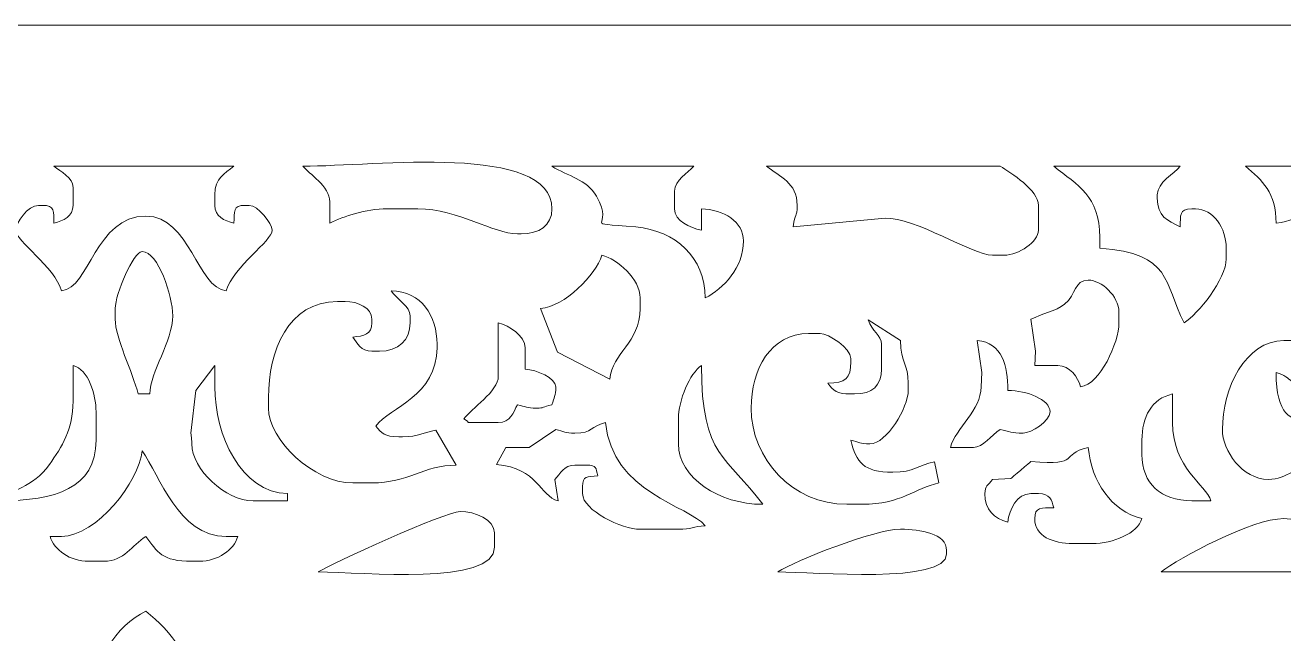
# Model space of a CAD drawing. Header units: millimetres. Extents: x -350 to -130, y -110 to 238.
# Drawn here: x -241.4 to -168.3, y 202.2 to 237.5 of the extents above; entities that cross this region are included whole.
import ezdxf

# ---------------------------------------------------------------- set-up
doc = ezdxf.new("R2010")
doc.units = ezdxf.units.MM
doc.header["$MEASUREMENT"] = 0
doc.layers.add('layer 1', color=7, linetype='Continuous')

msp = doc.modelspace()

# ---------------------------------------------------------------- linework, layer by layer
at = {"layer": 'layer 1', "color": 250, "lineweight": 9}
msp.add_open_spline([(-341.75, 237.5), (-341.75, 237.5), (-138.25, 237.5), (-138.25, 237.5), (-138.25, 237.5), (-133.7125, 237.5), (-130, 233.9225), (-130, 229.55), (-130, 229.55), (-130, 229.55), (-130, 86.45), (-130, 86.45), (-130, 86.45), (-130, 82.0775), (-133.7125, 78.5), (-138.25, 78.5), (-138.25, 78.5), (-138.25, 78.5), (-341.75, 78.5), (-341.75, 78.5), (-341.75, 78.5), (-346.2875, 78.5), (-350, 82.0775), (-350, 86.45), (-350, 86.45), (-350, 86.45), (-350, 229.55), (-350, 229.55), (-350, 229.55), (-350, 233.9225), (-346.2875, 237.5), (-341.75, 237.5)], degree=3, knots=[0, 0, 0, 0, 0.1111111, 0.1111111, 0.1111111, 0.1111111, 0.2222222, 0.2222222, 0.2222222, 0.2222222, 0.3333333, 0.3333333, 0.3333333, 0.3333333, 0.4444444, 0.4444444, 0.4444444, 0.4444445, 0.5555556, 0.5555556, 0.5555556, 0.5555556, 0.6666667, 0.6666667, 0.6666667, 0.6666667, 0.7777778, 0.7777778, 0.7777778, 0.7777778, 1, 1, 1, 1], dxfattribs=at)
at = {"layer": 'layer 1', "lineweight": 9}
for points, knots in [([(-223.7151, 226.0035), (-222.8719, 226.4149), (-221.6573, 226.8304), (-220.3757, 226.8304), (-220.3757, 226.8304), (-220.3757, 226.8304), (-218.5946, 226.8304), (-218.5946, 226.8304), (-218.5946, 226.8304), (-216.2214, 226.8304), (-214.2257, 225.3834), (-212.8061, 225.3834), (-212.8061, 225.3834), (-212.8061, 225.3834), (-212.5835, 225.3834), (-212.5835, 225.3834), (-212.5835, 225.3834), (-211.5559, 225.3834), (-210.8024, 225.8411), (-210.8024, 226.8304), (-210.8024, 226.8304), (-210.8024, 230.6699), (-221.0709, 229.3108), (-225.2736, 229.3108), (-225.2736, 229.3108), (-224.936, 228.8829), (-223.7151, 228.1506), (-223.7151, 227.2437), (-223.7151, 227.2437), (-223.7151, 227.2437), (-223.7151, 226.0035), (-223.7151, 226.0035)], [0, 0, 0, 0, 0.1111111, 0.1111111, 0.1111111, 0.1111111, 0.2222222, 0.2222222, 0.2222222, 0.2222222, 0.3333333, 0.3333333, 0.3333333, 0.3333333, 0.4444444, 0.4444444, 0.4444444, 0.4444445, 0.5555556, 0.5555556, 0.5555556, 0.5555556, 0.6666667, 0.6666667, 0.6666667, 0.6666667, 0.7777778, 0.7777778, 0.7777778, 0.7777778, 1, 1, 1, 1]), ([(-168.7247, 226.0035), (-167.0772, 226.1997), (-166.8474, 227.0371), (-164.2721, 227.0371), (-164.2721, 227.0371), (-164.2721, 227.0371), (-162.491, 227.0371), (-162.491, 227.0371), (-162.491, 227.0371), (-159.6808, 227.0371), (-155.0197, 222.903), (-153.1404, 222.903), (-153.1404, 222.903), (-153.1404, 222.903), (-152.6951, 222.903), (-152.6951, 222.903), (-152.6951, 222.903), (-150.2649, 222.903), (-148.6877, 224.5078), (-148.6877, 226.8304), (-148.6877, 226.8304), (-148.6877, 226.8304), (-148.6877, 227.0371), (-148.6877, 227.0371), (-148.6877, 227.0371), (-148.6877, 230.4021), (-154.6408, 229.3108), (-158.4836, 229.3108), (-158.4836, 229.3108), (-162.491, 229.3108), (-166.4984, 229.3108), (-170.5058, 229.3108), (-170.5058, 229.3108), (-169.508, 228.5056), (-168.7247, 227.7526), (-168.7247, 226.0035)], [0, 0, 0, 0, 0.1, 0.1, 0.1, 0.1, 0.2, 0.2, 0.2, 0.2, 0.3, 0.3, 0.3, 0.3, 0.4, 0.4, 0.4, 0.4, 0.5, 0.5, 0.5, 0.5, 0.6, 0.6, 0.6, 0.6, 0.7, 0.7, 0.7, 0.7, 0.8, 0.8, 0.8, 0.8, 1, 1, 1, 1]), ([(-239.7447, 226.0035), (-239.762, 226.6659), (-239.6712, 227.0371), (-240.4127, 227.0371), (-240.4127, 227.0371), (-240.4127, 227.0371), (-240.6353, 227.0371), (-240.6353, 227.0371), (-240.6353, 227.0371), (-241.2498, 227.0371), (-241.9711, 226.0123), (-241.9711, 225.5901), (-241.9711, 225.5901), (-241.9711, 224.987), (-239.7024, 223.477), (-239.2995, 222.0762), (-239.2995, 222.0762), (-237.6854, 222.2008), (-237.3246, 226.4169), (-234.4016, 226.4169), (-234.4016, 226.4169), (-231.8478, 226.4169), (-231.398, 222.2053), (-229.7262, 222.0762), (-229.7262, 222.0762), (-229.3234, 223.477), (-227.0547, 224.987), (-227.0547, 225.5901), (-227.0547, 225.5901), (-227.0547, 225.9835), (-227.8974, 227.0371), (-228.3905, 227.0371), (-228.3905, 227.0371), (-228.3905, 227.0371), (-228.6131, 227.0371), (-228.6131, 227.0371), (-228.6131, 227.0371), (-229.3535, 227.0371), (-229.2651, 226.6659), (-229.281, 226.0035), (-229.281, 226.0035), (-229.845, 226.1434), (-230.3942, 226.4029), (-230.3942, 227.0371), (-230.3942, 227.0371), (-230.3942, 227.0371), (-230.3942, 227.6572), (-230.3942, 227.6572), (-230.3942, 227.6572), (-230.3942, 228.6291), (-229.8303, 228.8675), (-229.281, 229.3108), (-229.281, 229.3108), (-229.281, 229.3108), (-239.7447, 229.3108), (-239.7447, 229.3108), (-239.7447, 229.3108), (-239.3594, 228.9998), (-238.6316, 228.6607), (-238.6316, 228.0705), (-238.6316, 228.0705), (-238.6316, 228.0705), (-238.6316, 227.0371), (-238.6316, 227.0371), (-238.6316, 227.0371), (-238.6316, 226.4029), (-239.1808, 226.1434), (-239.7447, 226.0035)], [0, 0, 0, 0, 0.0555556, 0.0555556, 0.0555556, 0.0555556, 0.1111111, 0.1111111, 0.1111111, 0.1111111, 0.1666667, 0.1666667, 0.1666667, 0.1666667, 0.2222222, 0.2222222, 0.2222222, 0.2222222, 0.2777778, 0.2777778, 0.2777778, 0.2777778, 0.3333333, 0.3333333, 0.3333333, 0.3333333, 0.3888889, 0.3888889, 0.3888889, 0.3888889, 0.4444444, 0.4444444, 0.4444444, 0.4444445, 0.5, 0.5, 0.5, 0.5, 0.5555556, 0.5555556, 0.5555556, 0.5555556, 0.6111111, 0.6111111, 0.6111111, 0.6111111, 0.6666667, 0.6666667, 0.6666667, 0.6666667, 0.7222222, 0.7222222, 0.7222222, 0.7222222, 0.7777778, 0.7777778, 0.7777778, 0.7777778, 0.8333333, 0.8333333, 0.8333333, 0.8333333, 0.8888889, 0.8888889, 0.8888889, 0.8888889, 1, 1, 1, 1]), ([(-202.1197, 225.5901), (-202.779, 225.7327), (-203.6781, 226.1246), (-203.6781, 226.8304), (-203.6781, 226.8304), (-203.6781, 226.8304), (-203.6781, 227.8639), (-203.6781, 227.8639), (-203.6781, 227.8639), (-203.6781, 228.5316), (-202.8971, 228.8899), (-202.565, 229.3108), (-202.565, 229.3108), (-202.565, 229.3108), (-210.8024, 229.3108), (-210.8024, 229.3108), (-210.8024, 229.3108), (-209.8726, 228.7109), (-208.8156, 228.5778), (-208.2226, 227.572), (-208.2226, 227.572), (-207.0572, 225.5952), (-209.3348, 226.0962), (-205.9188, 225.7836), (-205.9188, 225.7836), (-203.6399, 225.575), (-201.8971, 224.0193), (-201.8971, 221.6627), (-201.8971, 221.6627), (-200.8225, 222.1907), (-199.6708, 223.441), (-199.6708, 224.97), (-199.6708, 224.97), (-199.6708, 226.0831), (-200.8103, 226.8033), (-202.1197, 226.8304), (-202.1197, 226.8304), (-202.1197, 226.8304), (-202.1197, 225.5901), (-202.1197, 225.5901)], [0, 0, 0, 0, 0.0909091, 0.0909091, 0.0909091, 0.0909091, 0.1818182, 0.1818182, 0.1818182, 0.1818182, 0.2727273, 0.2727273, 0.2727273, 0.2727273, 0.3636364, 0.3636364, 0.3636364, 0.3636364, 0.4545455, 0.4545455, 0.4545455, 0.4545455, 0.5454545, 0.5454545, 0.5454545, 0.5454546, 0.6363636, 0.6363636, 0.6363636, 0.6363636, 0.7272727, 0.7272727, 0.7272727, 0.7272727, 0.8181818, 0.8181818, 0.8181818, 0.8181818, 1, 1, 1, 1]), ([(-191.4422, 226.2928), (-189.7168, 226.3696), (-186.376, 224.1432), (-185.1996, 224.1432), (-185.1996, 224.1432), (-185.1996, 224.1432), (-184.5317, 224.1432), (-184.5317, 224.1432), (-184.5317, 224.1432), (-183.6624, 224.1432), (-182.528, 224.9319), (-182.528, 225.5901), (-182.528, 225.5901), (-182.528, 225.5901), (-182.528, 227.0371), (-182.528, 227.0371), (-182.528, 227.0371), (-182.528, 227.9129), (-184.1202, 228.9165), (-184.7543, 229.3108), (-184.7543, 229.3108), (-184.7543, 229.3108), (-198.335, 229.3108), (-198.335, 229.3108), (-198.335, 229.3108), (-197.5718, 228.6949), (-196.5539, 228.3656), (-196.5539, 227.0371), (-196.5539, 227.0371), (-196.5539, 226.2585), (-196.7004, 226.6462), (-196.7767, 225.7977), (-196.7767, 225.7977), (-196.7767, 225.7977), (-191.4422, 226.2928), (-191.4422, 226.2928)], [0, 0, 0, 0, 0.1, 0.1, 0.1, 0.1, 0.2, 0.2, 0.2, 0.2, 0.3, 0.3, 0.3, 0.3, 0.4, 0.4, 0.4, 0.4, 0.5, 0.5, 0.5, 0.5, 0.6, 0.6, 0.6, 0.6, 0.7, 0.7, 0.7, 0.7, 0.8, 0.8, 0.8, 0.8, 1, 1, 1, 1]), ([(-174.2906, 225.7968), (-175.0366, 226.1633), (-175.6264, 226.3824), (-175.6264, 227.4504), (-175.6264, 227.4504), (-175.6264, 227.4504), (-175.6264, 227.6572), (-175.6264, 227.6572), (-175.6264, 227.6572), (-175.6264, 228.3804), (-174.6323, 228.8777), (-174.2906, 229.3108), (-174.2906, 229.3108), (-174.2906, 229.3108), (-181.6375, 229.3108), (-181.6375, 229.3108), (-181.6375, 229.3108), (-180.2479, 228.1894), (-178.9659, 227.6003), (-178.9659, 225.1767), (-178.9659, 225.1767), (-178.9659, 225.1767), (-178.9659, 224.5566), (-178.9659, 224.5566), (-178.9659, 224.5566), (-174.7303, 224.2293), (-175.2858, 222.5723), (-174.0679, 220.2158), (-174.0679, 220.2158), (-173.2507, 220.7239), (-171.619, 222.7501), (-171.619, 223.9365), (-171.619, 223.9365), (-171.619, 223.9365), (-171.619, 224.5566), (-171.619, 224.5566), (-171.619, 224.5566), (-171.619, 225.7175), (-172.3735, 226.8304), (-173.4, 226.8304), (-173.4, 226.8304), (-173.4, 226.8304), (-173.6227, 226.8304), (-173.6227, 226.8304), (-173.6227, 226.8304), (-174.3631, 226.8304), (-174.2747, 226.4592), (-174.2906, 225.7968)], [0, 0, 0, 0, 0.0769231, 0.0769231, 0.0769231, 0.0769231, 0.1538462, 0.1538462, 0.1538462, 0.1538462, 0.2307692, 0.2307692, 0.2307692, 0.2307692, 0.3076923, 0.3076923, 0.3076923, 0.3076923, 0.3846154, 0.3846154, 0.3846154, 0.3846154, 0.4615385, 0.4615385, 0.4615385, 0.4615385, 0.5384615, 0.5384615, 0.5384615, 0.5384615, 0.6153846, 0.6153846, 0.6153846, 0.6153846, 0.6923077, 0.6923077, 0.6923077, 0.6923077, 0.7692308, 0.7692308, 0.7692308, 0.7692308, 0.8461538, 0.8461538, 0.8461538, 0.8461539, 1, 1, 1, 1]), ([(-234.1789, 216.0817), (-234.1475, 217.3922), (-232.8431, 219.1165), (-232.8431, 220.6292), (-232.8431, 220.6292), (-232.8431, 221.7712), (-233.6779, 224.3499), (-234.6242, 224.3499), (-234.6242, 224.3499), (-235.1162, 224.3499), (-236.1826, 221.8998), (-236.1826, 221.0426), (-236.1826, 221.0426), (-236.1826, 221.0426), (-236.1826, 220.4225), (-236.1826, 220.4225), (-236.1826, 220.4225), (-236.1826, 219.3203), (-235.1723, 217.3787), (-234.8468, 216.0817), (-234.8468, 216.0817), (-234.8468, 216.0817), (-234.1789, 216.0817), (-234.1789, 216.0817)], [0, 0, 0, 0, 0.1428571, 0.1428571, 0.1428571, 0.1428572, 0.2857143, 0.2857143, 0.2857143, 0.2857143, 0.4285714, 0.4285714, 0.4285714, 0.4285714, 0.5714286, 0.5714286, 0.5714286, 0.5714286, 0.7142857, 0.7142857, 0.7142857, 0.7142857, 1, 1, 1, 1]), ([(-207.4398, 216.9472), (-207.3224, 218.4764), (-205.6818, 219.0294), (-205.6818, 221.0426), (-205.6818, 221.0426), (-205.6818, 221.0426), (-205.6818, 221.6627), (-205.6818, 221.6627), (-205.6818, 221.6627), (-205.6818, 222.7585), (-206.978, 223.9126), (-207.9082, 224.1432), (-207.9082, 224.1432), (-208.2386, 222.9944), (-210.0793, 221.1501), (-211.4704, 221.0426), (-211.4704, 221.0426), (-211.4704, 221.0426), (-210.4825, 218.5179), (-210.4825, 218.5179), (-210.4825, 218.5179), (-210.4825, 218.5179), (-207.4398, 216.9472), (-207.4398, 216.9472)], [0, 0, 0, 0, 0.1428571, 0.1428571, 0.1428571, 0.1428572, 0.2857143, 0.2857143, 0.2857143, 0.2857143, 0.4285714, 0.4285714, 0.4285714, 0.4285714, 0.5714286, 0.5714286, 0.5714286, 0.5714286, 0.7142857, 0.7142857, 0.7142857, 0.7142857, 1, 1, 1, 1]), ([(-180.079, 216.4952), (-178.9523, 216.6293), (-177.8527, 219.0754), (-177.8527, 220.2158), (-177.8527, 220.2158), (-177.8527, 220.2158), (-177.8527, 220.8359), (-177.8527, 220.8359), (-177.8527, 220.8359), (-177.8527, 221.7704), (-178.8846, 222.6963), (-179.6338, 222.6963), (-179.6338, 222.6963), (-180.469, 222.6963), (-180.303, 221.8703), (-181.016, 221.2924), (-181.016, 221.2924), (-181.4994, 220.9006), (-182.3561, 220.7257), (-182.9733, 220.4225), (-182.9733, 220.4225), (-182.9733, 220.4225), (-182.7012, 218.5691), (-182.7012, 218.5691), (-182.7012, 218.5691), (-182.7012, 218.5691), (-182.7506, 217.7354), (-182.7506, 217.7354), (-182.7506, 217.7354), (-182.7506, 217.7354), (-181.4148, 217.7354), (-181.4148, 217.7354), (-181.4148, 217.7354), (-180.7045, 217.7354), (-180.2374, 217.0458), (-180.079, 216.4952)], [0, 0, 0, 0, 0.1, 0.1, 0.1, 0.1, 0.2, 0.2, 0.2, 0.2, 0.3, 0.3, 0.3, 0.3, 0.4, 0.4, 0.4, 0.4, 0.5, 0.5, 0.5, 0.5, 0.6, 0.6, 0.6, 0.6, 0.7, 0.7, 0.7, 0.7, 0.8, 0.8, 0.8, 0.8, 1, 1, 1, 1]), ([(-221.2662, 218.5622), (-221.895, 218.5622), (-222.1251, 219.0365), (-222.3794, 219.389), (-222.3794, 219.389), (-221.7153, 219.4403), (-221.2662, 219.5376), (-221.2662, 220.2158), (-221.2662, 220.2158), (-221.2662, 220.2158), (-221.2662, 220.4225), (-221.2662, 220.4225), (-221.2662, 220.4225), (-221.2662, 221.0907), (-222.0744, 221.4561), (-222.8246, 221.4561), (-222.8246, 221.4561), (-222.8246, 221.4561), (-223.2699, 221.4561), (-223.2699, 221.4561), (-223.2699, 221.4561), (-226.1448, 221.4561), (-227.2773, 218.5585), (-227.2773, 215.8751), (-227.2773, 215.8751), (-227.2773, 215.8751), (-227.2773, 215.2549), (-227.2773, 215.2549), (-227.2773, 215.2549), (-227.2773, 213.4287), (-224.6478, 210.9142), (-222.3794, 210.9142), (-222.3794, 210.9142), (-222.3794, 210.9142), (-221.2662, 210.9142), (-221.2662, 210.9142), (-221.2662, 210.9142), (-219.1486, 210.9142), (-218.2657, 211.9477), (-216.3683, 211.9477), (-216.3683, 211.9477), (-216.3683, 211.9477), (-217.5459, 213.9814), (-217.5459, 213.9814), (-217.5459, 213.9814), (-218.2783, 213.8424), (-218.5275, 213.6013), (-219.4852, 213.6013), (-219.4852, 213.6013), (-219.4852, 213.6013), (-219.7077, 213.6013), (-219.7077, 213.6013), (-219.7077, 213.6013), (-220.5325, 213.6013), (-220.7134, 213.803), (-221.0436, 214.2214), (-221.0436, 214.2214), (-220.1775, 215.3188), (-217.4815, 215.9736), (-217.4815, 218.7689), (-217.4815, 218.7689), (-217.4815, 218.7689), (-217.4815, 218.9756), (-217.4815, 218.9756), (-217.4815, 218.9756), (-217.4815, 220.6134), (-218.3576, 222.039), (-220.153, 222.0762), (-220.153, 222.0762), (-219.7967, 221.582), (-219.0399, 221.1553), (-219.0399, 220.6292), (-219.0399, 220.6292), (-219.0399, 220.6292), (-219.0399, 220.2158), (-219.0399, 220.2158), (-219.0399, 220.2158), (-219.0399, 219.216), (-219.744, 218.5622), (-220.8209, 218.5622), (-220.8209, 218.5622), (-220.8209, 218.5622), (-221.2662, 218.5622), (-221.2662, 218.5622)], [0, 0, 0, 0, 0.0454545, 0.0454545, 0.0454545, 0.0454546, 0.0909091, 0.0909091, 0.0909091, 0.0909091, 0.1363636, 0.1363636, 0.1363636, 0.1363636, 0.1818182, 0.1818182, 0.1818182, 0.1818182, 0.2272727, 0.2272727, 0.2272727, 0.2272727, 0.2727273, 0.2727273, 0.2727273, 0.2727273, 0.3181818, 0.3181818, 0.3181818, 0.3181818, 0.3636364, 0.3636364, 0.3636364, 0.3636364, 0.4090909, 0.4090909, 0.4090909, 0.4090909, 0.4545455, 0.4545455, 0.4545455, 0.4545455, 0.5, 0.5, 0.5, 0.5, 0.5454545, 0.5454545, 0.5454545, 0.5454546, 0.5909091, 0.5909091, 0.5909091, 0.5909091, 0.6363636, 0.6363636, 0.6363636, 0.6363636, 0.6818182, 0.6818182, 0.6818182, 0.6818182, 0.7272727, 0.7272727, 0.7272727, 0.7272727, 0.7727273, 0.7727273, 0.7727273, 0.7727273, 0.8181818, 0.8181818, 0.8181818, 0.8181818, 0.8636364, 0.8636364, 0.8636364, 0.8636364, 0.9090909, 0.9090909, 0.9090909, 0.9090909, 1, 1, 1, 1]), ([(-212.3609, 218.7689), (-212.3609, 219.4525), (-213.2982, 220.0618), (-213.9193, 220.2158), (-213.9193, 220.2158), (-213.9193, 220.2158), (-213.9193, 217.1153), (-213.9193, 217.1153), (-213.9193, 217.1153), (-213.9193, 216.2361), (-215.4987, 215.2231), (-215.923, 214.6348), (-215.923, 214.6348), (-215.3361, 214.3647), (-216.1063, 214.4281), (-215.2551, 214.4281), (-215.2551, 214.4281), (-215.2551, 214.4281), (-213.9193, 214.4281), (-213.9193, 214.4281), (-213.9193, 214.4281), (-213.1941, 214.4281), (-213.0608, 215.0147), (-212.8061, 215.4616), (-212.8061, 215.4616), (-212.3068, 215.3536), (-212.2942, 215.2549), (-211.6929, 215.2549), (-211.6929, 215.2549), (-211.2221, 215.2549), (-211.3994, 215.3289), (-210.8024, 215.4616), (-210.8024, 215.4616), (-210.6861, 215.9252), (-210.5798, 215.9369), (-210.5798, 216.4952), (-210.5798, 216.4952), (-210.5798, 217.0158), (-211.6984, 217.4775), (-212.3609, 217.5287), (-212.3609, 217.5287), (-212.3609, 217.5287), (-212.3609, 218.7689), (-212.3609, 218.7689)], [0, 0, 0, 0, 0.0833333, 0.0833333, 0.0833333, 0.0833333, 0.1666667, 0.1666667, 0.1666667, 0.1666667, 0.25, 0.25, 0.25, 0.25, 0.3333333, 0.3333333, 0.3333333, 0.3333333, 0.4166667, 0.4166667, 0.4166667, 0.4166667, 0.5, 0.5, 0.5, 0.5, 0.5833333, 0.5833333, 0.5833333, 0.5833333, 0.6666667, 0.6666667, 0.6666667, 0.6666667, 0.75, 0.75, 0.75, 0.75, 0.8333333, 0.8333333, 0.8333333, 0.8333333, 1, 1, 1, 1]), ([(-193.437, 216.0817), (-194.2617, 216.0817), (-194.4426, 216.2835), (-194.7728, 216.7019), (-194.7728, 216.7019), (-193.7262, 216.7235), (-193.437, 216.997), (-193.437, 217.9421), (-193.437, 217.9421), (-193.437, 217.9421), (-193.437, 218.1488), (-193.437, 218.1488), (-193.437, 218.1488), (-193.437, 218.7395), (-194.719, 219.5957), (-195.2181, 219.5957), (-195.2181, 219.5957), (-195.2181, 219.5957), (-195.886, 219.5957), (-195.886, 219.5957), (-195.886, 219.5957), (-198.0989, 219.5957), (-199.2255, 217.5074), (-199.2255, 215.2549), (-199.2255, 215.2549), (-199.2255, 212.3316), (-196.8365, 209.6739), (-193.6597, 209.6739), (-193.6597, 209.6739), (-193.6597, 209.6739), (-192.7691, 209.6739), (-192.7691, 209.6739), (-192.7691, 209.6739), (-190.4997, 209.6739), (-189.7426, 210.6057), (-188.3165, 210.9142), (-188.3165, 210.9142), (-188.3165, 210.9142), (-188.5728, 212.1475), (-188.5728, 212.1475), (-188.5728, 212.1475), (-189.499, 211.9467), (-189.7587, 211.5343), (-190.9881, 211.5343), (-190.9881, 211.5343), (-192.7072, 211.5343), (-193.1157, 212.1141), (-193.437, 213.3946), (-193.437, 213.3946), (-192.9378, 213.2866), (-192.9252, 213.1879), (-192.3239, 213.1879), (-192.3239, 213.1879), (-191.3506, 213.1879), (-190.0975, 215.2997), (-190.0975, 216.2884), (-190.0975, 216.2884), (-190.0975, 216.2884), (-190.0975, 216.7019), (-190.0975, 216.7019), (-190.0975, 216.7019), (-190.0975, 217.8695), (-190.5428, 217.8325), (-190.5428, 219.1823), (-190.5428, 219.1823), (-190.5428, 219.1823), (-192.4258, 220.3862), (-192.4258, 220.3862), (-192.4258, 220.3862), (-192.2126, 219.7529), (-191.656, 219.4896), (-191.656, 218.9756), (-191.656, 218.9756), (-191.656, 218.9756), (-191.656, 217.5287), (-191.656, 217.5287), (-191.656, 217.5287), (-191.656, 216.5637), (-192.1751, 216.0817), (-193.2144, 216.0817), (-193.2144, 216.0817), (-193.2144, 216.0817), (-193.437, 216.0817), (-193.437, 216.0817)], [0, 0, 0, 0, 0.0454545, 0.0454545, 0.0454545, 0.0454546, 0.0909091, 0.0909091, 0.0909091, 0.0909091, 0.1363636, 0.1363636, 0.1363636, 0.1363636, 0.1818182, 0.1818182, 0.1818182, 0.1818182, 0.2272727, 0.2272727, 0.2272727, 0.2272727, 0.2727273, 0.2727273, 0.2727273, 0.2727273, 0.3181818, 0.3181818, 0.3181818, 0.3181818, 0.3636364, 0.3636364, 0.3636364, 0.3636364, 0.4090909, 0.4090909, 0.4090909, 0.4090909, 0.4545455, 0.4545455, 0.4545455, 0.4545455, 0.5, 0.5, 0.5, 0.5, 0.5454545, 0.5454545, 0.5454545, 0.5454546, 0.5909091, 0.5909091, 0.5909091, 0.5909091, 0.6363636, 0.6363636, 0.6363636, 0.6363636, 0.6818182, 0.6818182, 0.6818182, 0.6818182, 0.7272727, 0.7272727, 0.7272727, 0.7272727, 0.7727273, 0.7727273, 0.7727273, 0.7727273, 0.8181818, 0.8181818, 0.8181818, 0.8181818, 0.8636364, 0.8636364, 0.8636364, 0.8636364, 0.9090909, 0.9090909, 0.9090909, 0.9090909, 1, 1, 1, 1]), ([(-165.1626, 211.9477), (-165.1626, 216.4887), (-168.7247, 212.318), (-168.7247, 217.322), (-168.7247, 217.322), (-167.6881, 217.065), (-167.9992, 216.4952), (-166.721, 216.4952), (-166.721, 216.4952), (-166.721, 216.4952), (-166.0531, 216.4952), (-166.0531, 216.4952), (-166.0531, 216.4952), (-164.8526, 216.4952), (-164.0495, 217.5174), (-164.0495, 218.5622), (-164.0495, 218.5622), (-164.0495, 218.5622), (-164.0495, 218.9756), (-164.0495, 218.9756), (-164.0495, 218.9756), (-164.0495, 220.1623), (-164.6632, 219.8735), (-164.94, 220.8359), (-164.94, 220.8359), (-164.94, 220.8359), (-166.721, 220.8359), (-166.721, 220.8359), (-166.721, 220.8359), (-166.3872, 220.373), (-165.8305, 220.1097), (-165.8305, 219.5957), (-165.8305, 219.5957), (-165.8305, 219.5957), (-165.8305, 219.389), (-165.8305, 219.389), (-165.8305, 219.389), (-165.8305, 218.4439), (-166.1197, 218.1705), (-167.1663, 218.1488), (-167.1663, 218.1488), (-167.1822, 218.8112), (-167.0937, 219.1823), (-167.8342, 219.1823), (-167.8342, 219.1823), (-167.8342, 219.1823), (-168.2795, 219.1823), (-168.2795, 219.1823), (-168.2795, 219.1823), (-170.5137, 219.1823), (-171.8416, 216.3821), (-171.8416, 214.0147), (-171.8416, 214.0147), (-171.8416, 212.7875), (-170.6947, 211.1209), (-169.17, 211.1209), (-169.17, 211.1209), (-168.0355, 211.1209), (-167.6629, 211.9477), (-166.0531, 211.9477), (-166.0531, 211.9477), (-166.0531, 211.9477), (-165.1626, 211.9477), (-165.1626, 211.9477)], [0, 0, 0, 0, 0.0588235, 0.0588235, 0.0588235, 0.0588235, 0.1176471, 0.1176471, 0.1176471, 0.1176471, 0.1764706, 0.1764706, 0.1764706, 0.1764706, 0.2352941, 0.2352941, 0.2352941, 0.2352941, 0.2941176, 0.2941176, 0.2941176, 0.2941177, 0.3529412, 0.3529412, 0.3529412, 0.3529412, 0.4117647, 0.4117647, 0.4117647, 0.4117647, 0.4705882, 0.4705882, 0.4705882, 0.4705882, 0.5294118, 0.5294118, 0.5294118, 0.5294118, 0.5882353, 0.5882353, 0.5882353, 0.5882353, 0.6470588, 0.6470588, 0.6470588, 0.6470588, 0.7058824, 0.7058824, 0.7058824, 0.7058824, 0.7647059, 0.7647059, 0.7647059, 0.7647059, 0.8235294, 0.8235294, 0.8235294, 0.8235294, 0.8823529, 0.8823529, 0.8823529, 0.882353, 1, 1, 1, 1]), ([(-186.0901, 219.1823), (-186.0901, 219.1823), (-185.8181, 217.3289), (-185.8181, 217.3289), (-185.8181, 217.3289), (-185.8181, 217.3289), (-185.8675, 216.4952), (-185.8675, 216.4952), (-185.8675, 216.4952), (-185.8675, 215.1494), (-187.3261, 214.1027), (-187.6486, 212.9812), (-187.6486, 212.9812), (-187.6486, 212.9812), (-186.3128, 212.9812), (-186.3128, 212.9812), (-186.3128, 212.9812), (-185.7461, 212.9812), (-185.2865, 213.6839), (-184.7543, 214.0147), (-184.7543, 214.0147), (-184.2329, 213.9019), (-184.0966, 213.808), (-183.4185, 213.808), (-183.4185, 213.808), (-182.9639, 213.808), (-181.8601, 214.4777), (-181.8601, 215.0483), (-181.8601, 215.0483), (-181.8601, 215.7588), (-183.2147, 216.2884), (-184.3091, 216.2884), (-184.3091, 216.2884), (-184.3091, 217.7206), (-184.6384, 219.0702), (-186.0901, 219.1823)], [0, 0, 0, 0, 0.1, 0.1, 0.1, 0.1, 0.2, 0.2, 0.2, 0.2, 0.3, 0.3, 0.3, 0.3, 0.4, 0.4, 0.4, 0.4, 0.5, 0.5, 0.5, 0.5, 0.6, 0.6, 0.6, 0.6, 0.7, 0.7, 0.7, 0.7, 0.8, 0.8, 0.8, 0.8, 1, 1, 1, 1]), ([(-237.2958, 215.0483), (-237.2958, 216.0701), (-237.7407, 217.5145), (-238.6316, 217.7354), (-238.6316, 217.7354), (-238.6316, 217.7354), (-238.6316, 215.6684), (-238.6316, 215.6684), (-238.6316, 215.6684), (-238.6316, 214.0014), (-239.2823, 213.0338), (-240.0065, 211.984), (-240.0065, 211.984), (-240.9544, 210.6098), (-242.3543, 210.5235), (-242.8616, 209.8806), (-242.8616, 209.8806), (-239.6948, 209.8806), (-237.2958, 210.5881), (-237.2958, 213.3946), (-237.2958, 213.3946), (-237.2958, 213.3946), (-237.2958, 215.0483), (-237.2958, 215.0483)], [0, 0, 0, 0, 0.1428571, 0.1428571, 0.1428571, 0.1428572, 0.2857143, 0.2857143, 0.2857143, 0.2857143, 0.4285714, 0.4285714, 0.4285714, 0.4285714, 0.5714286, 0.5714286, 0.5714286, 0.5714286, 0.7142857, 0.7142857, 0.7142857, 0.7142857, 1, 1, 1, 1]), ([(-226.1641, 210.2941), (-228.88, 210.3502), (-230.3942, 213.7087), (-230.3942, 216.4952), (-230.3942, 216.4952), (-230.3942, 216.4952), (-230.3942, 217.7354), (-230.3942, 217.7354), (-230.3942, 217.7354), (-230.3942, 217.7354), (-231.505, 216.2873), (-231.505, 216.2873), (-231.505, 216.2873), (-231.505, 216.2873), (-231.7867, 213.814), (-231.7867, 213.814), (-231.7867, 213.814), (-231.7867, 213.814), (-231.7299, 213.1879), (-231.7299, 213.1879), (-231.7299, 213.1879), (-231.7299, 211.6998), (-229.7706, 209.8806), (-228.1678, 209.8806), (-228.1678, 209.8806), (-228.1678, 209.8806), (-226.1641, 209.8806), (-226.1641, 209.8806), (-226.1641, 209.8806), (-226.1641, 209.8806), (-226.1641, 210.2941), (-226.1641, 210.2941)], [0, 0, 0, 0, 0.1111111, 0.1111111, 0.1111111, 0.1111111, 0.2222222, 0.2222222, 0.2222222, 0.2222222, 0.3333333, 0.3333333, 0.3333333, 0.3333333, 0.4444444, 0.4444444, 0.4444444, 0.4444445, 0.5555556, 0.5555556, 0.5555556, 0.5555556, 0.6666667, 0.6666667, 0.6666667, 0.6666667, 0.7777778, 0.7777778, 0.7777778, 0.7777778, 1, 1, 1, 1]), ([(-198.5576, 209.6739), (-200.5969, 212.5014), (-202.1197, 212.3516), (-202.1197, 217.7354), (-202.1197, 217.7354), (-202.7837, 217.2837), (-203.4555, 215.7158), (-203.4555, 214.6348), (-203.4555, 214.6348), (-203.4555, 214.6348), (-203.4555, 213.1879), (-203.4555, 213.1879), (-203.4555, 213.1879), (-203.4555, 211.2079), (-201.0697, 209.6739), (-198.5576, 209.6739)], [0, 0, 0, 0, 0.2, 0.2, 0.2, 0.2, 0.4, 0.4, 0.4, 0.4, 0.6, 0.6, 0.6, 0.6, 1, 1, 1, 1]), ([(-172.5095, 209.8806), (-172.7829, 210.8314), (-174.7358, 211.7383), (-174.7358, 214.4281), (-174.7358, 214.4281), (-174.7358, 214.4281), (-174.7358, 216.0817), (-174.7358, 216.0817), (-174.7358, 216.0817), (-175.9639, 215.8161), (-176.5169, 214.7528), (-176.5169, 213.3946), (-176.5169, 213.3946), (-176.5169, 213.3946), (-176.5169, 212.5678), (-176.5169, 212.5678), (-176.5169, 212.5678), (-176.5169, 210.8919), (-175.4277, 209.8806), (-173.6227, 209.8806), (-173.6227, 209.8806), (-173.6227, 209.8806), (-172.5095, 209.8806), (-172.5095, 209.8806)], [0, 0, 0, 0, 0.1428571, 0.1428571, 0.1428571, 0.1428572, 0.2857143, 0.2857143, 0.2857143, 0.2857143, 0.4285714, 0.4285714, 0.4285714, 0.4285714, 0.5714286, 0.5714286, 0.5714286, 0.5714286, 0.7142857, 0.7142857, 0.7142857, 0.7142857, 1, 1, 1, 1]), ([(-208.1308, 211.3276), (-208.7593, 211.279), (-209.0214, 211.3324), (-209.0214, 210.7074), (-209.0214, 210.7074), (-209.0214, 210.7074), (-209.0214, 210.2941), (-209.0214, 210.2941), (-209.0214, 210.2941), (-209.0214, 209.3179), (-206.7321, 208.227), (-205.6818, 208.227), (-205.6818, 208.227), (-205.6818, 208.227), (-203.4555, 208.227), (-203.4555, 208.227), (-203.4555, 208.227), (-202.688, 208.227), (-202.5935, 208.3799), (-201.8971, 208.4337), (-201.8971, 208.4337), (-202.8219, 209.6057), (-207.3185, 210.3329), (-207.6855, 214.4281), (-207.6855, 214.4281), (-208.5768, 214.2072), (-208.4146, 213.808), (-209.4666, 213.808), (-209.4666, 213.808), (-210.068, 213.808), (-210.0805, 213.9067), (-210.5798, 214.0147), (-210.5798, 214.0147), (-210.5798, 214.0147), (-212.129, 212.9704), (-212.129, 212.9704), (-212.129, 212.9704), (-212.129, 212.9704), (-213.4741, 212.9812), (-213.4741, 212.9812), (-213.4741, 212.9812), (-213.4741, 212.9812), (-214.0191, 211.9914), (-214.0191, 211.9914), (-214.0191, 211.9914), (-211.6082, 211.7691), (-211.5356, 210.1728), (-210.4327, 209.8704), (-210.4327, 209.8704), (-210.4327, 209.8704), (-210.6293, 211.1141), (-210.6293, 211.1141), (-210.6293, 211.1141), (-210.3256, 211.4734), (-210.0954, 211.9477), (-209.4666, 211.9477), (-209.4666, 211.9477), (-209.4666, 211.9477), (-208.7987, 211.9477), (-208.7987, 211.9477), (-208.7987, 211.9477), (-208.1828, 211.9477), (-208.2633, 211.7882), (-208.1308, 211.3276)], [0, 0, 0, 0, 0.0588235, 0.0588235, 0.0588235, 0.0588235, 0.1176471, 0.1176471, 0.1176471, 0.1176471, 0.1764706, 0.1764706, 0.1764706, 0.1764706, 0.2352941, 0.2352941, 0.2352941, 0.2352941, 0.2941176, 0.2941176, 0.2941176, 0.2941177, 0.3529412, 0.3529412, 0.3529412, 0.3529412, 0.4117647, 0.4117647, 0.4117647, 0.4117647, 0.4705882, 0.4705882, 0.4705882, 0.4705882, 0.5294118, 0.5294118, 0.5294118, 0.5294118, 0.5882353, 0.5882353, 0.5882353, 0.5882353, 0.6470588, 0.6470588, 0.6470588, 0.6470588, 0.7058824, 0.7058824, 0.7058824, 0.7058824, 0.7647059, 0.7647059, 0.7647059, 0.7647059, 0.8235294, 0.8235294, 0.8235294, 0.8235294, 0.8823529, 0.8823529, 0.8823529, 0.882353, 1, 1, 1, 1]), ([(-176.5169, 208.8471), (-178.3062, 209.2907), (-179.4553, 210.9899), (-179.6338, 212.9812), (-179.6338, 212.9812), (-181.4006, 212.5432), (-179.9237, 211.9188), (-182.9733, 212.1544), (-182.9733, 212.1544), (-182.9733, 212.1544), (-184.1371, 211.1679), (-184.1371, 211.1679), (-184.1371, 211.1679), (-184.1371, 211.1679), (-185.1996, 211.1209), (-185.1996, 211.1209), (-185.1996, 211.1209), (-185.4687, 210.7478), (-185.6449, 210.7575), (-185.6449, 210.2941), (-185.6449, 210.2941), (-185.6449, 209.3616), (-185.1146, 208.8401), (-184.3091, 208.6404), (-184.3091, 208.6404), (-184.2416, 209.3933), (-183.7715, 210.2941), (-182.9733, 210.2941), (-182.9733, 210.2941), (-182.9733, 210.2941), (-182.528, 210.2941), (-182.528, 210.2941), (-182.528, 210.2941), (-181.8515, 210.2941), (-181.7721, 209.9355), (-181.6375, 209.4673), (-181.6375, 209.4673), (-182.3509, 209.4525), (-182.7506, 209.5346), (-182.7506, 208.8471), (-182.7506, 208.8471), (-182.7506, 207.8154), (-181.6897, 207.4002), (-180.5243, 207.4002), (-180.5243, 207.4002), (-180.5243, 207.4002), (-179.4111, 207.4002), (-179.4111, 207.4002), (-179.4111, 207.4002), (-178.2016, 207.4002), (-176.7663, 207.9799), (-176.5169, 208.8471)], [0, 0, 0, 0, 0.0714286, 0.0714286, 0.0714286, 0.0714286, 0.1428571, 0.1428571, 0.1428571, 0.1428572, 0.2142857, 0.2142857, 0.2142857, 0.2142857, 0.2857143, 0.2857143, 0.2857143, 0.2857143, 0.3571429, 0.3571429, 0.3571429, 0.3571429, 0.4285714, 0.4285714, 0.4285714, 0.4285714, 0.5, 0.5, 0.5, 0.5, 0.5714286, 0.5714286, 0.5714286, 0.5714286, 0.6428571, 0.6428571, 0.6428571, 0.6428572, 0.7142857, 0.7142857, 0.7142857, 0.7142857, 0.7857143, 0.7857143, 0.7857143, 0.7857143, 0.8571429, 0.8571429, 0.8571429, 0.8571429, 1, 1, 1, 1]), ([(-236.8505, 206.3667), (-235.6117, 206.3667), (-235.2519, 207.285), (-234.4016, 207.8136), (-234.4016, 207.8136), (-233.7377, 206.8932), (-233.4552, 206.3667), (-231.7299, 206.3667), (-231.7299, 206.3667), (-231.7299, 206.3667), (-231.2847, 206.3667), (-231.2847, 206.3667), (-231.2847, 206.3667), (-230.2297, 206.3667), (-229.2871, 207.0181), (-229.0584, 207.8136), (-229.0584, 207.8136), (-229.0584, 207.8136), (-229.7262, 207.8136), (-229.7262, 207.8136), (-229.7262, 207.8136), (-232.5718, 207.8136), (-233.5457, 211.3334), (-234.6242, 212.7745), (-234.6242, 212.7745), (-234.783, 211.0035), (-237.2805, 207.8136), (-239.2995, 207.8136), (-239.2995, 207.8136), (-239.2995, 207.8136), (-239.9674, 207.8136), (-239.9674, 207.8136), (-239.9674, 207.8136), (-239.7386, 207.0181), (-238.796, 206.3667), (-237.741, 206.3667), (-237.741, 206.3667), (-237.741, 206.3667), (-236.8505, 206.3667), (-236.8505, 206.3667)], [0, 0, 0, 0, 0.0909091, 0.0909091, 0.0909091, 0.0909091, 0.1818182, 0.1818182, 0.1818182, 0.1818182, 0.2727273, 0.2727273, 0.2727273, 0.2727273, 0.3636364, 0.3636364, 0.3636364, 0.3636364, 0.4545455, 0.4545455, 0.4545455, 0.4545455, 0.5454545, 0.5454545, 0.5454545, 0.5454546, 0.6363636, 0.6363636, 0.6363636, 0.6363636, 0.7272727, 0.7272727, 0.7272727, 0.7272727, 0.8181818, 0.8181818, 0.8181818, 0.8181818, 1, 1, 1, 1]), ([(-224.3831, 205.7466), (-221.7733, 205.7466), (-214.1419, 204.921), (-214.1419, 207.1935), (-214.1419, 207.1935), (-214.1419, 207.1935), (-214.1419, 208.0203), (-214.1419, 208.0203), (-214.1419, 208.0203), (-214.1419, 208.7849), (-215.281, 209.2605), (-216.1456, 209.2605), (-216.1456, 209.2605), (-216.9652, 209.2605), (-223.7023, 206.1857), (-224.3831, 205.7466)], [0, 0, 0, 0, 0.2, 0.2, 0.2, 0.2, 0.4, 0.4, 0.4, 0.4, 0.6, 0.6, 0.6, 0.6, 1, 1, 1, 1]), ([(-166.0531, 206.9868), (-166.0531, 206.9868), (-166.0531, 206.5734), (-166.0531, 206.5734), (-166.0531, 206.5734), (-166.0531, 206.1099), (-166.2293, 206.1196), (-166.4984, 205.7466), (-166.4984, 205.7466), (-166.4984, 205.7466), (-175.4037, 205.7466), (-175.4037, 205.7466), (-175.4037, 205.7466), (-174.4142, 206.5452), (-170.0907, 208.8471), (-168.2795, 208.8471), (-168.2795, 208.8471), (-167.1541, 208.8471), (-166.0531, 208.1014), (-166.0531, 206.9868)], [0, 0, 0, 0, 0.3333333, 0.3333333, 0.3333333, 0.3333333, 0.5, 0.5, 0.5, 0.5, 0.6666667, 0.6666667, 0.6666667, 0.6666667, 0.8333333, 0.8333333, 0.8333333, 0.8333333, 1, 1, 1, 1]), ([(-187.8712, 206.9868), (-187.8712, 207.9926), (-189.3975, 208.227), (-190.5428, 208.227), (-190.5428, 208.227), (-192.1011, 208.227), (-196.6694, 206.3902), (-197.6671, 205.7466), (-197.6671, 205.7466), (-195.5681, 205.7466), (-187.8712, 205.0296), (-187.8712, 206.7801), (-187.8712, 206.7801), (-187.8712, 206.7801), (-187.8712, 206.9868), (-187.8712, 206.9868)], [0, 0, 0, 0, 0.2, 0.2, 0.2, 0.2, 0.4, 0.4, 0.4, 0.4, 0.6, 0.6, 0.6, 0.6, 1, 1, 1, 1]), ([(-228.1678, 196.0315), (-228.1678, 197.1341), (-230.0522, 198.0985), (-231.5074, 198.0985), (-231.5074, 198.0985), (-231.5074, 200.6357), (-232.9406, 202.2938), (-234.4016, 203.4728), (-234.4016, 203.4728), (-236.1275, 202.6249), (-237.5185, 200.5379), (-237.5185, 198.0985), (-237.5185, 198.0985), (-238.9782, 198.0683), (-240.8579, 197.247), (-240.8579, 195.8248), (-240.8579, 195.8248), (-240.8579, 195.8248), (-240.8579, 194.998), (-240.8579, 194.998), (-240.8579, 194.998), (-240.8579, 193.9981), (-240.1538, 193.3443), (-239.0769, 193.3443), (-239.0769, 193.3443), (-239.0769, 193.3443), (-238.8542, 193.3443), (-238.8542, 193.3443), (-238.8542, 193.3443), (-236.3195, 193.3443), (-235.7, 195.0175), (-234.4016, 195.8248), (-234.4016, 195.8248), (-233.9135, 195.1481), (-232.0351, 193.3443), (-231.0621, 193.3443), (-231.0621, 193.3443), (-231.0621, 193.3443), (-230.3942, 193.3443), (-230.3942, 193.3443), (-230.3942, 193.3443), (-229.0664, 193.3443), (-228.1678, 193.7659), (-228.1678, 194.998), (-228.1678, 194.998), (-228.1678, 194.998), (-228.1678, 196.0315), (-228.1678, 196.0315)], [0, 0, 0, 0, 0.0769231, 0.0769231, 0.0769231, 0.0769231, 0.1538462, 0.1538462, 0.1538462, 0.1538462, 0.2307692, 0.2307692, 0.2307692, 0.2307692, 0.3076923, 0.3076923, 0.3076923, 0.3076923, 0.3846154, 0.3846154, 0.3846154, 0.3846154, 0.4615385, 0.4615385, 0.4615385, 0.4615385, 0.5384615, 0.5384615, 0.5384615, 0.5384615, 0.6153846, 0.6153846, 0.6153846, 0.6153846, 0.6923077, 0.6923077, 0.6923077, 0.6923077, 0.7692308, 0.7692308, 0.7692308, 0.7692308, 0.8461538, 0.8461538, 0.8461538, 0.8461539, 1, 1, 1, 1])]:
    msp.add_open_spline(points, degree=3, knots=knots, dxfattribs=at)

doc.saveas('drawing.dxf')
